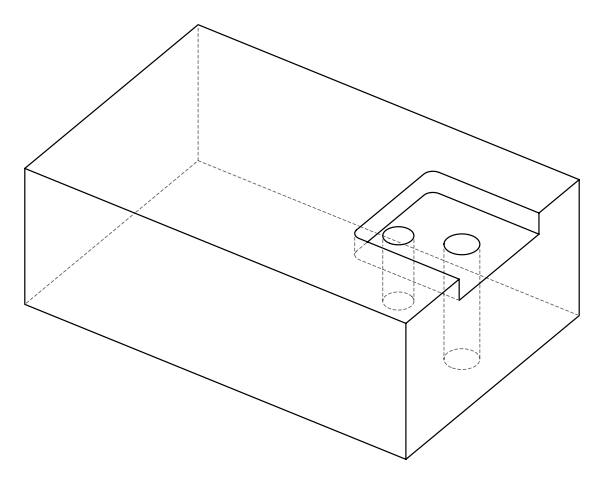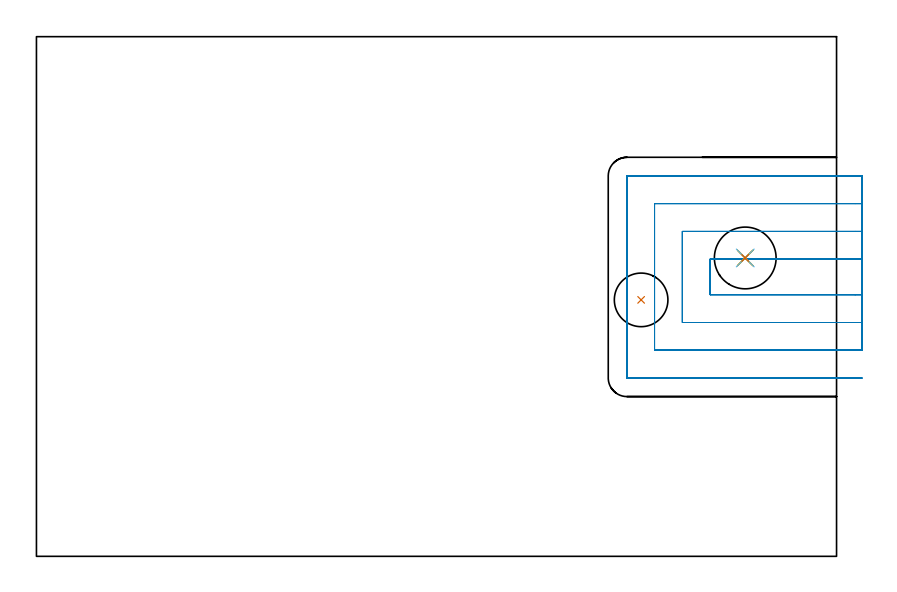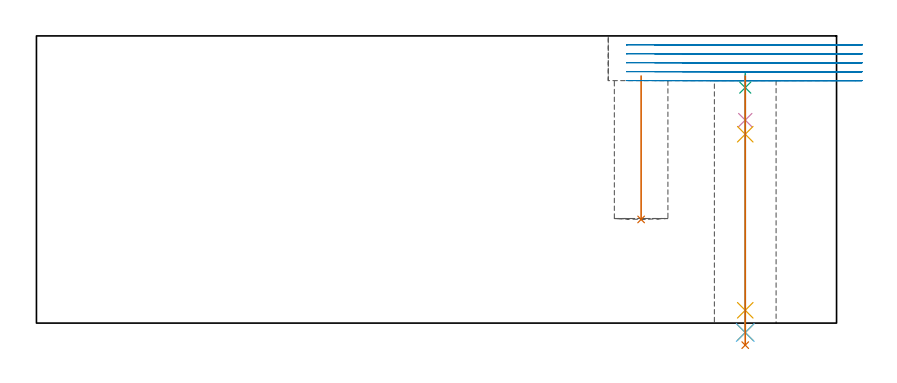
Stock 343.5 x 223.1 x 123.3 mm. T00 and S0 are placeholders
(PLAN: 7 operations, 6 tool changes, 13.8 min)
(1 INDEXABLE_INSERT_DRILL_BLIND_HOLE_FROM_SOLID | STEP1POCKET | NXT0302_017 | 0.25 min | 32598 mm3)
(2 MILL_SLOT | SLOT_PARTIAL_RECTANGULAR | UGT0201_134 | Follow Part, ap 3.975, ae 75% | 12.02 min | 184762 mm3)
(3 SPOT_DRILL | STEP1HOLE | NXT0321_9005460120000 | 0.05 min | 191 mm3)
(4 DRILL_BLIND_HOLE_INTO_CENTER | STEP1HOLE | NXT0301_084 | 0.08 min | 1379 mm3)
(5 GUN_DRILL_THROUGH_HOLE | STEP1HOLE | UGT0307_008 | 0.53 min | 8389 mm3)
(6 DRILL_TO_ENLARGE_THROUGH_HOLE | STEP1HOLE | NXT0301_104 | 0.45 min | 6045 mm3)
(7 DRILL_TO_ENLARGE_THROUGH_HOLE_1 | STEP1HOLE | UGT0301_388 | 0.47 min | 41368 mm3)
(TOOL NXT0302_017 | Index. Insert Drill 23mm [880-D2300L25-05] | D23 PA176 FL115 Z2)
(TOOL UGT0201_134 | Carbide End Mill 15.9 | D15.9 FL30 Z4)
(TOOL NXT0321_9005460120000 | NC Spot Drill, 142deg, 12mm, Carbide, Uncoated | D12 PA142 FL30 Z2)
(TOOL NXT0301_084 | Carbide Drill 11.3mm [860.1-1130-034A1-MM 2214] | D11.3 PA140 FL55 Z2)
(TOOL UGT0307_008 | Gun Drill 11 mm | D11 PA130 FL24 Z1)
(TOOL NXT0301_104 | Carbide Drill 14mm [860.1-1400-112A1-MM 2214] | D14 PA140 FL123 Z2)
(TOOL UGT0301_388 | Twist Drill 26.5 mm | D26.5 PA118 FL165 Z2)
(OP 1 INDEXABLE_INSERT_DRILL_BLIND_HOLE_FROM_SOLID)
G17 G21 G94 G90
T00 M6
G54
G17 G0 G90 X259.6 Y110.1 S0 M3
G43 Z133.3 H1
G94 G81 G98 Z44.5 F250. R106.1
G80
M5
M2
(OP 2 MILL_SLOT)
G17 G21 G94 G90
T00 M6
G54
G17 G0 G90 X354.45 Y127.575 S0 M3
G43 Z133.3 H0
Z119.46
G94 G1 X351.45 F250.
X289.225 F500.
Y112.325
X351.45
X354.45 F250.
Y139.5
X351.45
X277.3 F500.
Y100.4
X351.45
X354.45 F250.
Y151.425
X351.45
X265.375 F500.
Y88.475
X351.45
X354.45 F250.
Y163.35
X351.45
X253.5 F500.
X253.47 Y163.352
X253.448 Y163.33
X253.45 Y163.3
Y76.6
X253.448 Y76.57
X253.47 Y76.548
X253.5 Y76.55
X351.45
X354.45 F250.
G0 Y127.575 Z115.62
G1 X351.45
X289.225 F500.
Y112.325
X351.45
X354.45 F250.
Y139.5
X351.45
X277.3 F500.
Y100.4
X351.45
X354.45 F250.
Y151.425
X351.45
X265.375 F500.
Y88.475
X351.45
X354.45 F250.
Y163.35
X351.45
X253.5 F500.
X253.47 Y163.352
X253.448 Y163.33
X253.45 Y163.3
Y76.6
X253.448 Y76.57
X253.47 Y76.548
X253.5 Y76.55
X351.45
X354.45 F250.
G0 Y127.575 Z111.78
G1 X351.45
X289.225 F500.
Y112.325
X351.45
X354.45 F250.
Y139.5
X351.45
X277.3 F500.
Y100.4
X351.45
X354.45 F250.
Y151.425
X351.45
X265.375 F500.
Y88.475
X351.45
X354.45 F250.
Y163.35
X351.45
X253.5 F500.
X253.47 Y163.352
X253.448 Y163.33
X253.45 Y163.3
Y76.6
X253.448 Y76.57
X253.47 Y76.548
X253.5 Y76.55
X351.45
X354.45 F250.
G0 Y127.575 Z107.94
G1 X351.45
X289.225 F500.
Y112.325
X351.45
X354.45 F250.
Y139.5
X351.45
X277.3 F500.
Y100.4
X351.45
X354.45 F250.
Y151.425
X351.45
X265.375 F500.
Y88.475
X351.45
X354.45 F250.
Y163.35
X351.45
X253.5 F500.
X253.47 Y163.352
X253.448 Y163.33
X253.45 Y163.3
Y76.6
X253.448 Y76.57
X253.47 Y76.548
X253.5 Y76.55
X351.45
X354.45 F250.
G0 Y127.575 Z104.1
G1 X351.45
X289.225 F500.
Y112.325
X351.45
X354.45 F250.
Y139.5
X351.45
X277.3 F500.
Y100.4
X351.45
X354.45 F250.
Y151.425
X351.45
X265.375 F500.
Y88.475
X351.45
X354.45 F250.
Y163.35
X351.45
X253.5 F500.
X253.47 Y163.352
X253.448 Y163.33
X253.45 Y163.3
Y76.6
X253.448 Y76.57
X253.47 Y76.548
X253.5 Y76.55
X351.45
X354.45 F250.
G0 Z133.3
M5
M2
(OP 3 SPOT_DRILL)
G17 G21 G94 G90
T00 M6
G54
G17 G0 G90 X304.3 Y128.1 S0 M3
G43 Z133.3 H0
G94 G81 G98 Z101.1 F250. R107.1
G80
M5
M2
(OP 4 DRILL_BLIND_HOLE_INTO_CENTER)
G17 G21 G94 G90
T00 M6
G54
G17 G0 G90 X304.3 Y128.1 S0 M3
G43 Z133.3 H1
G94 G81 G98 Z87.15 F250. R106.1
G80
M5
M2
(OP 5 GUN_DRILL_THROUGH_HOLE)
G17 G21 G94 G90
T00 M6
G54
G17 G0 G90 X304.3 Y128.1 M8
G43 Z133.3 H0
Z99.349
S716 M3
G94 G1 Z81.087 F125. M26
G4 X.084
Z5.5 F250.
G4 X.084
Z-4.065 F125.
G4 X.084
M5
M9
G0 Z99.349
Z133.3
M2
(OP 6 DRILL_TO_ENLARGE_THROUGH_HOLE)
G17 G21 G94 G90
T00 M6
G54
G17 G0 G90 X304.3 Y128.1 S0 M3
G43 Z133.3 H1
G94 G73 G98 Z-4.048 F250. Q13.518 R106.1
G80
M5
M2
(OP 7 DRILL_TO_ENLARGE_THROUGH_HOLE_1)
G17 G21 G94 G90
T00 M6
G54
G17 G0 G90 X304.3 Y128.1 S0 M3
G43 Z133.3 H0
G94 G73 G98 Z-9.461 F250. Q22.712 R106.1
G80
M5
M2
